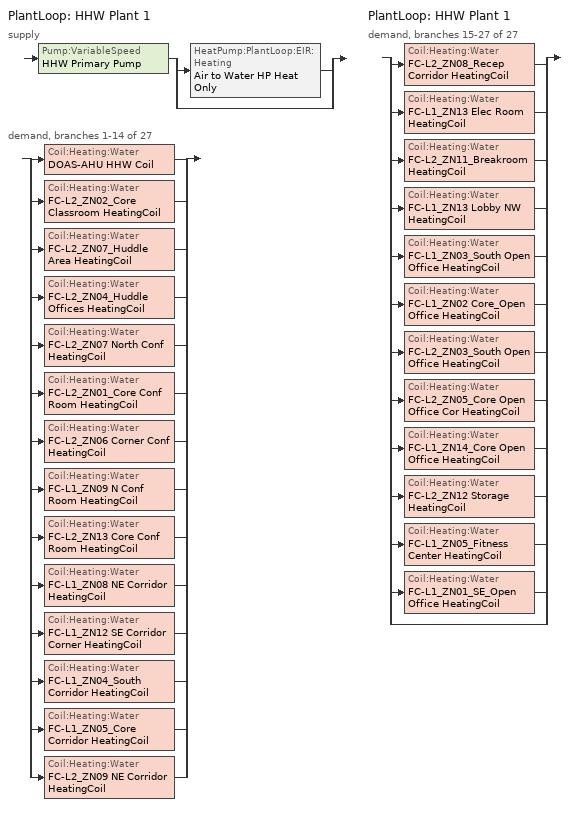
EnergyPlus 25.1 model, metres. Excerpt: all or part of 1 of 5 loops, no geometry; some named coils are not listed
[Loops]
PlantLoop 'HHW Plant 1'
 supply: Pump:VariableSpeed 'HHW Primary Pump' > split
  | HeatPump:PlantLoop:EIR:Heating 'Air to Water HP Heat Only'
  | bypass
 demand, branches 1-14 of 27: split
  | Coil:Heating:Water 'DOAS-AHU HHW Coil'
  | Coil:Heating:Water 'FC-L2_ZN02_Core Classroom HeatingCoil'
  | Coil:Heating:Water 'FC-L2_ZN07_Huddle Area HeatingCoil'
  | Coil:Heating:Water 'FC-L2_ZN04_Huddle Offices HeatingCoil'
  | Coil:Heating:Water 'FC-L2_ZN07 North Conf HeatingCoil'
  | Coil:Heating:Water 'FC-L2_ZN01_Core Conf Room HeatingCoil'
  | Coil:Heating:Water 'FC-L2_ZN06 Corner Conf HeatingCoil'
  | Coil:Heating:Water 'FC-L1_ZN09 N Conf Room HeatingCoil'
  | Coil:Heating:Water 'FC-L2_ZN13 Core Conf Room HeatingCoil'
  | Coil:Heating:Water 'FC-L1_ZN08 NE Corridor HeatingCoil'
  | Coil:Heating:Water 'FC-L1_ZN12 SE Corridor Corner HeatingCoil'
  | Coil:Heating:Water 'FC-L1_ZN04_South Corridor HeatingCoil'
  | Coil:Heating:Water 'FC-L1_ZN05_Core Corridor HeatingCoil'
  | Coil:Heating:Water 'FC-L2_ZN09 NE Corridor HeatingCoil'
PlantLoop 'HHW Plant 1'
 demand, branches 15-27 of 27: split
  | Coil:Heating:Water 'FC-L2_ZN08_Recep Corridor HeatingCoil'
  | Coil:Heating:Water 'FC-L1_ZN13 Elec Room HeatingCoil'
  | Coil:Heating:Water 'FC-L2_ZN11_Breakroom HeatingCoil'
  | Coil:Heating:Water 'FC-L1_ZN13 Lobby NW HeatingCoil'
  | Coil:Heating:Water 'FC-L1_ZN03_South Open Office HeatingCoil'
  | Coil:Heating:Water 'FC-L1_ZN02 Core_Open Office HeatingCoil'
  | Coil:Heating:Water 'FC-L2_ZN03_South Open Office HeatingCoil'
  | Coil:Heating:Water 'FC-L2_ZN05_Core Open Office Cor HeatingCoil'
  | Coil:Heating:Water 'FC-L1_ZN14_Core Open Office HeatingCoil'
  | Coil:Heating:Water 'FC-L2_ZN12 Storage HeatingCoil'
  | Coil:Heating:Water 'FC-L1_ZN05_Fitness Center HeatingCoil'
  | Coil:Heating:Water 'FC-L1_ZN01_SE_Open Office HeatingCoil'
  | bypass
[Coil:Heating:Water] Availability Schedule=Always On Discrete; U-Factor Times Area Value {W/K}=Autosize; Maximum Water Flow Rate {m3/s}=Autosize; Performance Input Method=NominalCapacity; Rated Inlet Water Temperature {C}=54.4444; Rated Inlet Air Temperature {C}=16.6; Rated Outlet Water Temperature {C}=48.8889; Rated Outlet Air Temperature {C}=32.2; Rated Ratio for Air and Water Convection=0.5
Name | Rated Capacity {W}
FC-L1_ZN01_SE_Open Office HeatingCoil | 2207.7
FC-L1_ZN02 Core_Open Office HeatingCoil | 17622.1
FC-L1_ZN03_South Open Office HeatingCoil | 8326.5
FC-L1_ZN04_South Corridor HeatingCoil | 6806.78
FC-L1_ZN05_Core Corridor HeatingCoil | 18423
FC-L1_ZN05_Fitness Center HeatingCoil | 1028.39
FC-L1_ZN08 NE Corridor HeatingCoil | 21926.7
FC-L1_ZN09 N Conf Room HeatingCoil | 9206.3
FC-L1_ZN12 SE Corridor Corner HeatingCoil | 4723.92
FC-L1_ZN13 Elec Room HeatingCoil | 685.376
FC-L1_ZN13 Lobby NW HeatingCoil | 3473.36
FC-L1_ZN14_Core Open Office HeatingCoil | 11686.2
FC-L2_ZN01_Core Conf Room HeatingCoil; FC-L2_ZN13 Core Conf Room HeatingCoil | 10063.4
FC-L2_ZN02_Core Classroom HeatingCoil | 12079
FC-L2_ZN03_South Open Office HeatingCoil | 15418.4
FC-L2_ZN04_Huddle Offices HeatingCoil | 3156.49
FC-L2_ZN05_Core Open Office Cor HeatingCoil | 18433.4
FC-L2_ZN06 Corner Conf HeatingCoil | 3517.23
FC-L2_ZN07 North Conf HeatingCoil | 7112.83
FC-L2_ZN07_Huddle Area HeatingCoil | 10017.8
FC-L2_ZN08_Recep Corridor HeatingCoil | 22977.1
FC-L2_ZN09 NE Corridor HeatingCoil | 8130.47
FC-L2_ZN11_Breakroom HeatingCoil | 4227.29
FC-L2_ZN12 Storage HeatingCoil | 5775.61
[SetpointManager:Scheduled]
Setpoint Manager Scheduled 1: Control Variable=Temperature; Schedule=HHW Plant 1 Supply Temp Schedule; Setpoint Node or NodeList=HHW Plant 1 Supply Mixer Outlet Node
[PlantLoop]
HHW Plant 1: Fluid Type=Water; Plant Equipment Operation Scheme=HHW Plant 1 Operation Schemes; Maximum Loop Temperature {C}=100; Minimum Loop Temperature {C}=0; Maximum Loop Flow Rate {m3/s}=0.00544892; Minimum Loop Flow Rate {m3/s}=0; Plant Loop Volume {m3}=Autocalculate; Load Distribution Scheme=Optimal; Plant Loop Demand Calculation Scheme=SingleSetpoint; Common Pipe Simulation=None
[Sizing:Plant]
HHW Plant 1: Loop Type=Heating; Design Loop Exit Temperature {C}=54.4444; Loop Design Temperature Difference {deltaC}=5.55556; Sizing Option=NonCoincident; Zone Timesteps in Averaging Window=1; Coincident Sizing Factor Mode=None
[Pump:VariableSpeed]
HHW Primary Pump: Design Maximum Flow Rate {m3/s}=0.00544892; Design Pump Head {Pa}=351535; Design Power Consumption {W}=2499.95; Motor Efficiency=0.85; Fraction of Motor Inefficiencies to Fluid Stream=0; Coefficient 1 of the Part Load Performance Curve=0.0273; Coefficient 2 of the Part Load Performance Curve=-0.1317; Coefficient 3 of the Part Load Performance Curve=0.6642; Coefficient 4 of the Part Load Performance Curve=0.4445; Design Minimum Flow Rate {m3/s}=0; Pump Control Type=Intermittent; Skin Loss Radiative Fraction=0.5; Design Power Sizing Method=PowerPerFlowPerPressure; Design Electric Power per Unit Flow Rate {W/(m3/s)}=348701.1; Design Shaft Power per Unit Flow Rate per Unit Head {W/((m3/s)-Pa)}=1.28205; Design Minimum Flow Rate Fraction=0
[PlantEquipmentOperationSchemes]
HHW Plant 1 Operation Schemes: Control Scheme Object Type 1=PlantEquipmentOperation:HeatingLoad; Control Scheme Name 1=HHW Plant 1 Heating Operation Scheme; Control Scheme Schedule Name 1=Always On Discrete
[PlantEquipmentList]
HHW Plant 1 Heating Equipment List: HeatPump:PlantLoop:EIR:Heating, Air to Water HP Heat Only
[HeatPump:PlantLoop:EIR:Heating]
Air to Water HP Heat Only: Condenser Type=AirSource; Load Side Reference Flow Rate {m3/s}=Autosize; Source Side Reference Flow Rate {m3/s}=Autosize; Reference Capacity {W}=125659; Reference Coefficient of Performance {W/W}=3.16235; Sizing Factor=1; Capacity Modifier Function of Temperature Curve=HtPumpHtgQRatio_fTlwTdbSI; Electric Input to Output Ratio Modifier Function of Temperature Curve=HtPumpHtgEIRRatio_fTlwTdbSI; Electric Input to Output Ratio Modifier Function of Part Load Ratio Curve=HtPumpHtgEIRRatio_fPLR; Heating To Cooling Capacity Sizing Ratio=1; Heat Pump Sizing Method=CoolingCapacity; Control Type=Load; Flow Mode=VariableSpeedPumping; Minimum Part Load Ratio=0.25; Minimum Source Inlet Temperature {C}=2.22222; Maximum Source Inlet Temperature {C}=100; Maximum Outdoor Dry Bulb Temperature For Defrost Operation=2.22222; Heat Pump Defrost Control=Timed; Heat Pump Defrost Time Period Fraction=0.058333; Minimum Heat Recovery Outlet Temperature {C}=4.5
[PlantEquipmentOperation:HeatingLoad]
HHW Plant 1 Heating Operation Scheme: Load Range Lower Limit 1 {W}=0; Load Range Upper Limit 1 {W}=1000000000; Range Equipment List Name 1=HHW Plant 1 Heating Equipment List
[Schedule:Year]
HHW Plant 1 Supply Temp Schedule: HHW Plant 1 Supply Temp Schedule Week Rule - Jan1-Dec31, 1, 1, 12, 31
[Schedule:Week:Daily]
HHW Plant 1 Supply Temp Schedule Week Rule - Jan1-Dec31: HHW Plant 1 Supply Temp Schedule Day Schedule, HHW Plant 1 Supply Temp Schedule Day Schedule, HHW Plant 1 Supply Temp Schedule Day Schedule, HHW Plant 1 Supply Temp Schedule Day Schedule, HHW Plant 1 Supply Temp Schedule Day Schedule, HHW Plant 1 Supply Temp Schedule Day Schedule, HHW Plant 1 Supply Temp Schedule Day Schedule, HHW Plant 1 Supply Temp Schedule Day Schedule, HHW Plant 1 Supply Temp Schedule Day Schedule, HHW Plant 1 Supply Temp Schedule Day Schedule, HHW Plant 1 Supply Temp Schedule Day Schedule, HHW Plant 1 Supply Temp Schedule Day Schedule
[Schedule:Day:Interval]
HHW Plant 1 Supply Temp Schedule Day Schedule: No, 24:00, 54.4444
[Schedule:Constant]
Always On Discrete: Hourly Value=1
[Curve:Biquadratic] Minimum Value of x {BasedOnField A2}=15; Maximum Value of x {BasedOnField A2}=70; Minimum Value of y {BasedOnField A3}=-17; Maximum Value of y {BasedOnField A3}=37.22
Name | Coefficient1 Constant | Coefficient2 x | Coefficient3 x**2 | Coefficient4 y | Coefficient5 y**2 | Coefficient6 x*y | Maximum Curve Output {BasedOnField A4} | Minimum Curve Output {BasedOnField A4}
HtPumpHtgQRatio_fTlwTdbSI | 0.794901 | 0.003885 | -5.8e-05 | 0.027811 | 0.000318 | -0.000131 | 1.55
HtPumpHtgEIRRatio_fTlwTdbSI | 0.53073 | 0.006552 | 0.000264 | -0.036207 | 0.001266 | -0.000791 | 1.48 | 0.4
[Curve:Cubic]
HtPumpHtgEIRRatio_fPLR: Coefficient1 Constant=2.0148; Coefficient2 x=-4.3005; Coefficient3 x**2=6.1264; Coefficient4 x**3=-2.8328; Minimum Value of x {BasedOnField A2}=0.1; Maximum Value of x {BasedOnField A2}=1
